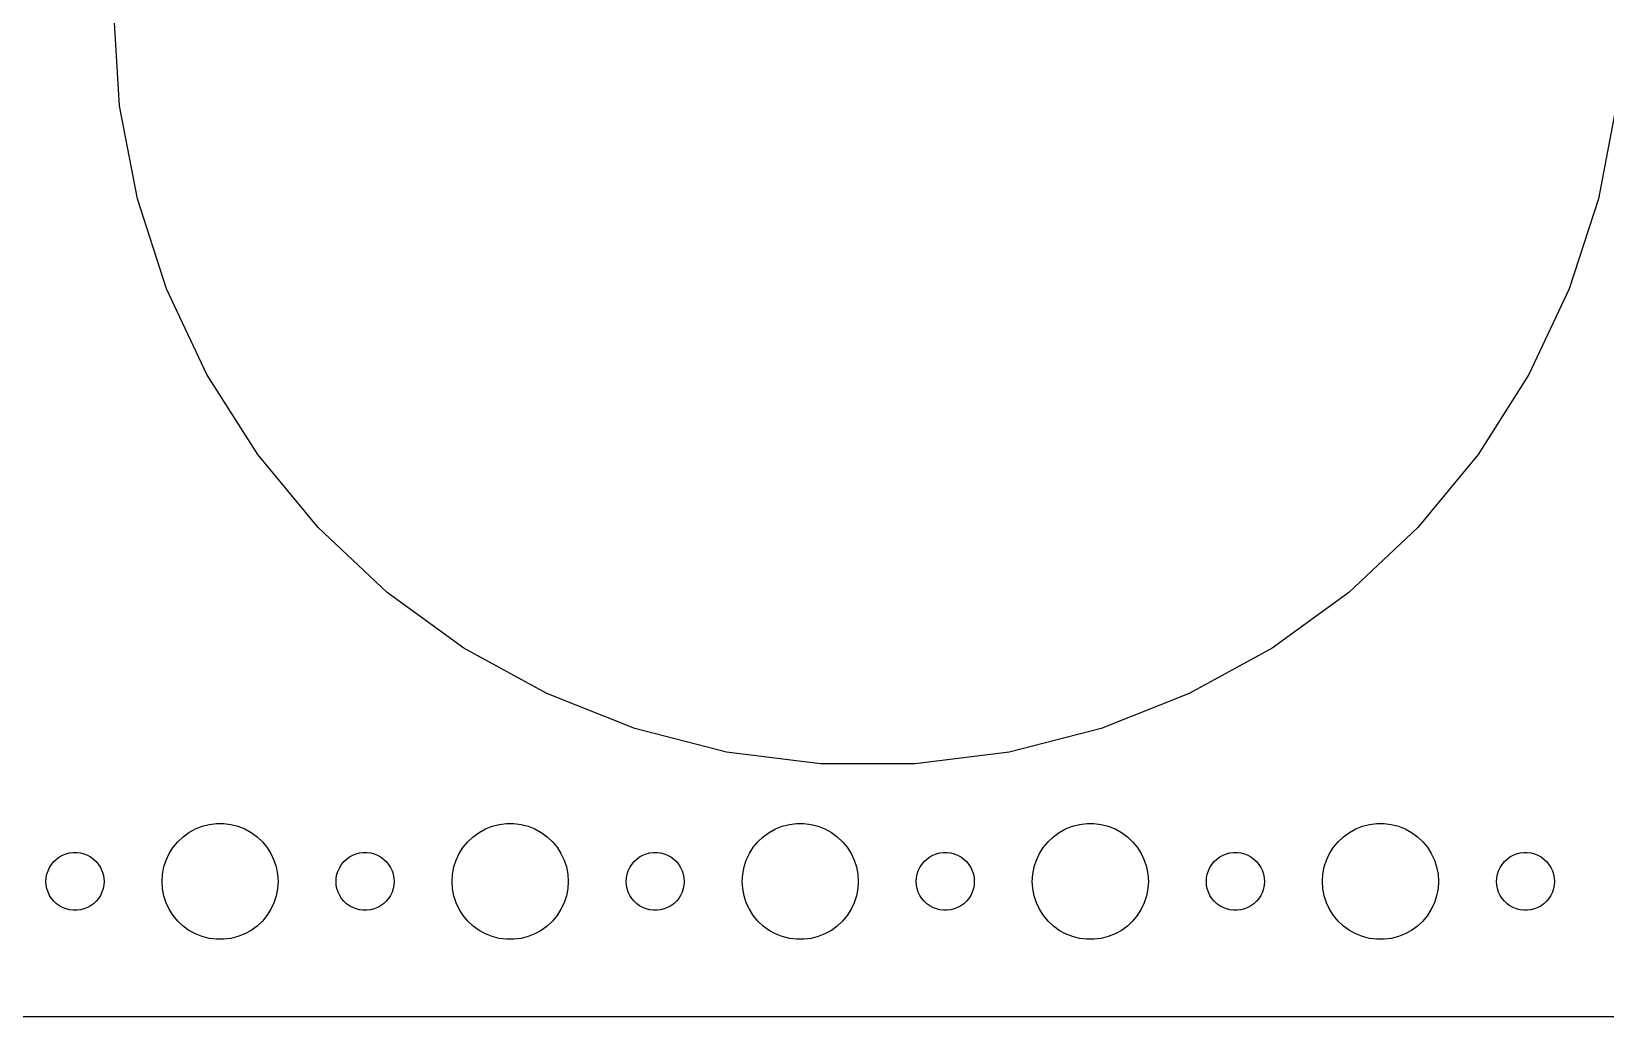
# Model space of a CAD drawing. Header units: metres. Extents: x -172 to 172, y -52 to 52.
# Drawn here: x -84.8 to -3.4, y -52 to -1 of the extents above; entities that cross this region are included whole.
import ezdxf

# ---------------------------------------------------------------- set-up
doc = ezdxf.new("R2010")
doc.units = ezdxf.units.M

msp = doc.modelspace()

# ---------------------------------------------------------------- linework, layer by layer
for p, q in [((-80.1925, -4.88799), (-80.5, 0)), ((-79.2747, -9.6989), (-80.1925, -4.88799)), ((-2.80753, -4.88799), (-3.72525, -9.6989)), ((-77.7613, -14.3569), (-79.2747, -9.6989)), ((-3.72525, -9.6989), (-5.23871, -14.3569)), ((-75.6759, -18.7884), (-77.7613, -14.3569)), ((-5.23871, -14.3569), (-7.32404, -18.7884)), ((-73.0517, -22.9236), (-75.6759, -18.7884)), ((-7.32404, -18.7884), (-9.94833, -22.9236)), ((-69.9298, -26.6973), (-73.0517, -22.9236)), ((-9.94833, -22.9236), (-13.0702, -26.6973)), ((-66.3595, -30.05), (-69.9298, -26.6973)), ((-13.0702, -26.6973), (-16.6405, -30.05)), ((-62.3972, -32.9288), (-66.3595, -30.05)), ((-16.6405, -30.05), (-20.6028, -32.9288)), ((-58.1054, -35.2883), (-62.3972, -32.9288)), ((-20.6028, -32.9288), (-24.8946, -35.2883)), ((-53.5517, -37.0912), (-58.1054, -35.2883)), ((-24.8946, -35.2883), (-29.4483, -37.0912)), ((-48.8079, -38.3092), (-53.5517, -37.0912)), ((-29.4483, -37.0912), (-34.1921, -38.3092)), ((-43.9488, -38.923), (-48.8079, -38.3092)), ((-39.0512, -38.923), (-43.9488, -38.923)), ((-34.1921, -38.3092), (-39.0512, -38.923)), ((-76.6075, -42.467), (-76.2773, -42.2855)), ((-76.2773, -42.2855), (-75.927, -42.1468)), ((-75.927, -42.1468), (-75.5621, -42.0531)), ((-75.5621, -42.0531), (-75.1884, -42.0059)), ((-75.1884, -42.0059), (-74.8116, -42.0059)), ((-74.8116, -42.0059), (-74.4379, -42.0531)), ((-74.4379, -42.0531), (-74.073, -42.1468)), ((-74.073, -42.1468), (-73.7227, -42.2855)), ((-73.7227, -42.2855), (-73.3925, -42.467)), ((-61.6075, -42.467), (-61.2773, -42.2855)), ((-61.2773, -42.2855), (-60.927, -42.1468)), ((-60.927, -42.1468), (-60.5621, -42.0531)), ((-60.5621, -42.0531), (-60.1884, -42.0059)), ((-60.1884, -42.0059), (-59.8116, -42.0059)), ((-59.8116, -42.0059), (-59.4379, -42.0531)), ((-59.4379, -42.0531), (-59.0729, -42.1468)), ((-59.0729, -42.1468), (-58.7227, -42.2855)), ((-58.7227, -42.2855), (-58.3925, -42.467)), ((-46.6075, -42.467), (-46.2773, -42.2855)), ((-46.2773, -42.2855), (-45.927, -42.1468)), ((-45.927, -42.1468), (-45.5621, -42.0531)), ((-45.5621, -42.0531), (-45.1884, -42.0059)), ((-45.1884, -42.0059), (-44.8116, -42.0059)), ((-44.8116, -42.0059), (-44.4379, -42.0531)), ((-44.4379, -42.0531), (-44.0729, -42.1468)), ((-44.0729, -42.1468), (-43.7227, -42.2855)), ((-43.7227, -42.2855), (-43.3925, -42.467)), ((-31.6075, -42.467), (-31.2773, -42.2855)), ((-31.2773, -42.2855), (-30.927, -42.1468)), ((-30.927, -42.1468), (-30.5621, -42.0531)), ((-30.5621, -42.0531), (-30.1884, -42.0059)), ((-30.1884, -42.0059), (-29.8116, -42.0059)), ((-29.8116, -42.0059), (-29.4379, -42.0531)), ((-29.4379, -42.0531), (-29.0729, -42.1468)), ((-29.0729, -42.1468), (-28.7227, -42.2855)), ((-28.7227, -42.2855), (-28.3925, -42.467)), ((-16.6075, -42.467), (-16.2773, -42.2855)), ((-16.2773, -42.2855), (-15.927, -42.1468)), ((-15.927, -42.1468), (-15.5621, -42.0531)), ((-15.5621, -42.0531), (-15.1884, -42.0059)), ((-15.1884, -42.0059), (-14.8116, -42.0059)), ((-14.8116, -42.0059), (-14.4379, -42.0531)), ((-14.4379, -42.0531), (-14.0729, -42.1468)), ((-14.0729, -42.1468), (-13.7227, -42.2855)), ((-13.7227, -42.2855), (-13.3925, -42.467)), ((-77.427, -43.2366), (-77.1869, -42.9464)), ((-77.1869, -42.9464), (-76.9123, -42.6885)), ((-76.9123, -42.6885), (-76.6075, -42.467)), ((-73.3925, -42.467), (-73.0877, -42.6885)), ((-73.0877, -42.6885), (-72.8131, -42.9464)), ((-72.8131, -42.9464), (-72.573, -43.2366)), ((-62.427, -43.2366), (-62.1869, -42.9464)), ((-62.1869, -42.9464), (-61.9123, -42.6885)), ((-61.9123, -42.6885), (-61.6075, -42.467)), ((-58.3925, -42.467), (-58.0877, -42.6885)), ((-58.0877, -42.6885), (-57.8131, -42.9464)), ((-57.8131, -42.9464), (-57.5729, -43.2366)), ((-47.427, -43.2366), (-47.1869, -42.9464)), ((-47.1869, -42.9464), (-46.9123, -42.6885)), ((-46.9123, -42.6885), (-46.6075, -42.467)), ((-43.3925, -42.467), (-43.0877, -42.6885)), ((-43.0877, -42.6885), (-42.8131, -42.9464)), ((-42.8131, -42.9464), (-42.5729, -43.2366)), ((-32.427, -43.2366), (-32.1869, -42.9464)), ((-32.1869, -42.9464), (-31.9123, -42.6885)), ((-31.9123, -42.6885), (-31.6075, -42.467)), ((-28.3925, -42.467), (-28.0877, -42.6885)), ((-28.0877, -42.6885), (-27.8131, -42.9464)), ((-27.8131, -42.9464), (-27.5729, -43.2366)), ((-17.427, -43.2366), (-17.1869, -42.9464)), ((-17.1869, -42.9464), (-16.9123, -42.6885)), ((-16.9123, -42.6885), (-16.6075, -42.467)), ((-13.3925, -42.467), (-13.0877, -42.6885)), ((-13.0877, -42.6885), (-12.8131, -42.9464)), ((-12.8131, -42.9464), (-12.5729, -43.2366)), ((-83.5934, -43.9732), (-83.4561, -43.8442)), ((-83.4561, -43.8442), (-83.3037, -43.7335)), ((-83.3037, -43.7335), (-83.1387, -43.6428)), ((-83.1387, -43.6428), (-82.9635, -43.5734)), ((-82.9635, -43.5734), (-82.7811, -43.5266)), ((-82.7811, -43.5266), (-82.5942, -43.503)), ((-82.5942, -43.503), (-82.4058, -43.503)), ((-82.4058, -43.503), (-82.2189, -43.5266)), ((-82.2189, -43.5266), (-82.0365, -43.5734)), ((-82.0365, -43.5734), (-81.8613, -43.6428)), ((-81.8613, -43.6428), (-81.6963, -43.7335)), ((-81.6963, -43.7335), (-81.5439, -43.8442)), ((-81.5439, -43.8442), (-81.4065, -43.9732)), ((-77.9057, -44.2539), (-77.7893, -43.8956)), ((-77.7893, -43.8956), (-77.6289, -43.5547)), ((-77.6289, -43.5547), (-77.427, -43.2366)), ((-72.573, -43.2366), (-72.3711, -43.5547)), ((-72.3711, -43.5547), (-72.2107, -43.8956)), ((-72.2107, -43.8956), (-72.0943, -44.2539)), ((-68.5934, -43.9732), (-68.4561, -43.8442)), ((-68.4561, -43.8442), (-68.3037, -43.7335)), ((-68.3037, -43.7335), (-68.1387, -43.6428)), ((-68.1387, -43.6428), (-67.9635, -43.5734)), ((-67.9635, -43.5734), (-67.7811, -43.5266)), ((-67.7811, -43.5266), (-67.5942, -43.503)), ((-67.5942, -43.503), (-67.4058, -43.503)), ((-67.4058, -43.503), (-67.2189, -43.5266)), ((-67.2189, -43.5266), (-67.0365, -43.5734)), ((-67.0365, -43.5734), (-66.8613, -43.6428)), ((-66.8613, -43.6428), (-66.6963, -43.7335)), ((-66.6963, -43.7335), (-66.5439, -43.8442)), ((-66.5439, -43.8442), (-66.4065, -43.9732)), ((-62.9057, -44.2539), (-62.7893, -43.8956)), ((-62.7893, -43.8956), (-62.6289, -43.5547)), ((-62.6289, -43.5547), (-62.427, -43.2366)), ((-57.5729, -43.2366), (-57.3711, -43.5547)), ((-57.3711, -43.5547), (-57.2107, -43.8956)), ((-57.2107, -43.8956), (-57.0942, -44.2539)), ((-53.5934, -43.9732), (-53.4561, -43.8442)), ((-53.4561, -43.8442), (-53.3037, -43.7335)), ((-53.3037, -43.7335), (-53.1387, -43.6428)), ((-53.1387, -43.6428), (-52.9635, -43.5734)), ((-52.9635, -43.5734), (-52.7811, -43.5266)), ((-52.7811, -43.5266), (-52.5942, -43.503)), ((-52.5942, -43.503), (-52.4058, -43.503)), ((-52.4058, -43.503), (-52.2189, -43.5266)), ((-52.2189, -43.5266), (-52.0365, -43.5734)), ((-52.0365, -43.5734), (-51.8613, -43.6428)), ((-51.8613, -43.6428), (-51.6963, -43.7335)), ((-51.6963, -43.7335), (-51.5439, -43.8442)), ((-51.5439, -43.8442), (-51.4065, -43.9732)), ((-47.9057, -44.2539), (-47.7893, -43.8956)), ((-47.7893, -43.8956), (-47.6289, -43.5547)), ((-47.6289, -43.5547), (-47.427, -43.2366)), ((-42.5729, -43.2366), (-42.3711, -43.5547)), ((-42.3711, -43.5547), (-42.2107, -43.8956)), ((-42.2107, -43.8956), (-42.0942, -44.2539)), ((-38.5934, -43.9732), (-38.4561, -43.8442)), ((-38.4561, -43.8442), (-38.3037, -43.7335)), ((-38.3037, -43.7335), (-38.1387, -43.6428)), ((-38.1387, -43.6428), (-37.9635, -43.5734)), ((-37.9635, -43.5734), (-37.7811, -43.5266)), ((-37.7811, -43.5266), (-37.5942, -43.503)), ((-37.5942, -43.503), (-37.4058, -43.503)), ((-37.4058, -43.503), (-37.2189, -43.5266)), ((-37.2189, -43.5266), (-37.0365, -43.5734)), ((-37.0365, -43.5734), (-36.8613, -43.6428)), ((-36.8613, -43.6428), (-36.6963, -43.7335)), ((-36.6963, -43.7335), (-36.5439, -43.8442)), ((-36.5439, -43.8442), (-36.4065, -43.9732)), ((-32.9057, -44.2539), (-32.7893, -43.8956)), ((-32.7893, -43.8956), (-32.6289, -43.5547)), ((-32.6289, -43.5547), (-32.427, -43.2366)), ((-27.5729, -43.2366), (-27.3711, -43.5547)), ((-27.3711, -43.5547), (-27.2107, -43.8956)), ((-27.2107, -43.8956), (-27.0942, -44.2539)), ((-23.5934, -43.9732), (-23.4561, -43.8442)), ((-23.4561, -43.8442), (-23.3037, -43.7335)), ((-23.3037, -43.7335), (-23.1387, -43.6428)), ((-23.1387, -43.6428), (-22.9635, -43.5734)), ((-22.9635, -43.5734), (-22.7811, -43.5266)), ((-22.7811, -43.5266), (-22.5942, -43.503)), ((-22.5942, -43.503), (-22.4058, -43.503)), ((-22.4058, -43.503), (-22.2189, -43.5266)), ((-22.2189, -43.5266), (-22.0365, -43.5734)), ((-22.0365, -43.5734), (-21.8613, -43.6428)), ((-21.8613, -43.6428), (-21.6963, -43.7335)), ((-21.6963, -43.7335), (-21.5439, -43.8442)), ((-21.5439, -43.8442), (-21.4065, -43.9732)), ((-17.9057, -44.2539), (-17.7893, -43.8956)), ((-17.7893, -43.8956), (-17.6289, -43.5547)), ((-17.6289, -43.5547), (-17.427, -43.2366)), ((-12.5729, -43.2366), (-12.3711, -43.5547)), ((-12.3711, -43.5547), (-12.2107, -43.8956)), ((-12.2107, -43.8956), (-12.0942, -44.2539)), ((-8.59344, -43.9732), (-8.45613, -43.8442)), ((-8.45613, -43.8442), (-8.30373, -43.7335)), ((-8.30373, -43.7335), (-8.13866, -43.6428)), ((-8.13866, -43.6428), (-7.96352, -43.5734)), ((-7.96352, -43.5734), (-7.78107, -43.5266)), ((-7.78107, -43.5266), (-7.59418, -43.503)), ((-7.59418, -43.503), (-7.40581, -43.503)), ((-7.40581, -43.503), (-7.21892, -43.5266)), ((-7.21892, -43.5266), (-7.03647, -43.5734)), ((-7.03647, -43.5734), (-6.86133, -43.6428)), ((-6.86133, -43.6428), (-6.69626, -43.7335)), ((-6.69626, -43.7335), (-6.54385, -43.8442)), ((-6.54385, -43.8442), (-6.40654, -43.9732)), ((-83.9882, -44.812), (-83.9529, -44.627)), ((-83.9529, -44.627), (-83.8947, -44.4478)), ((-83.8947, -44.4478), (-83.8145, -44.2774)), ((-83.8145, -44.2774), (-83.7135, -44.1183)), ((-83.7135, -44.1183), (-83.5934, -43.9732)), ((-81.4065, -43.9732), (-81.2865, -44.1183)), ((-81.2865, -44.1183), (-81.1855, -44.2774)), ((-81.1855, -44.2774), (-81.1053, -44.4478)), ((-81.1053, -44.4478), (-81.0471, -44.627)), ((-81.0471, -44.627), (-81.0118, -44.812)), ((-78, -45), (-77.9763, -44.624)), ((-77.9763, -44.624), (-77.9057, -44.2539)), ((-72.0943, -44.2539), (-72.0237, -44.624)), ((-72.0237, -44.624), (-72, -45)), ((-68.9882, -44.812), (-68.9529, -44.627)), ((-68.9529, -44.627), (-68.8947, -44.4478)), ((-68.8947, -44.4478), (-68.8145, -44.2774)), ((-68.8145, -44.2774), (-68.7135, -44.1183)), ((-68.7135, -44.1183), (-68.5934, -43.9732)), ((-66.4065, -43.9732), (-66.2865, -44.1183)), ((-66.2865, -44.1183), (-66.1855, -44.2774)), ((-66.1855, -44.2774), (-66.1053, -44.4478)), ((-66.1053, -44.4478), (-66.0471, -44.627)), ((-66.0471, -44.627), (-66.0118, -44.812)), ((-63, -45), (-62.9763, -44.624)), ((-62.9763, -44.624), (-62.9057, -44.2539)), ((-57.0942, -44.2539), (-57.0237, -44.624)), ((-57.0237, -44.624), (-57, -45)), ((-53.9882, -44.812), (-53.9529, -44.627)), ((-53.9529, -44.627), (-53.8947, -44.4478)), ((-53.8947, -44.4478), (-53.8145, -44.2774)), ((-53.8145, -44.2774), (-53.7135, -44.1183)), ((-53.7135, -44.1183), (-53.5934, -43.9732)), ((-51.4065, -43.9732), (-51.2865, -44.1183)), ((-51.2865, -44.1183), (-51.1855, -44.2774)), ((-51.1855, -44.2774), (-51.1053, -44.4478)), ((-51.1053, -44.4478), (-51.0471, -44.627)), ((-51.0471, -44.627), (-51.0118, -44.812)), ((-48, -45), (-47.9763, -44.624)), ((-47.9763, -44.624), (-47.9057, -44.2539)), ((-42.0942, -44.2539), (-42.0237, -44.624)), ((-42.0237, -44.624), (-42, -45)), ((-38.9882, -44.812), (-38.9529, -44.627)), ((-38.9529, -44.627), (-38.8947, -44.4478)), ((-38.8947, -44.4478), (-38.8145, -44.2774)), ((-38.8145, -44.2774), (-38.7135, -44.1183)), ((-38.7135, -44.1183), (-38.5934, -43.9732)), ((-36.4065, -43.9732), (-36.2865, -44.1183)), ((-36.2865, -44.1183), (-36.1855, -44.2774)), ((-36.1855, -44.2774), (-36.1053, -44.4478)), ((-36.1053, -44.4478), (-36.0471, -44.627)), ((-36.0471, -44.627), (-36.0118, -44.812)), ((-33, -45), (-32.9763, -44.624)), ((-32.9763, -44.624), (-32.9057, -44.2539)), ((-27.0942, -44.2539), (-27.0237, -44.624)), ((-27.0237, -44.624), (-27, -45)), ((-23.9882, -44.812), (-23.9529, -44.627)), ((-23.9529, -44.627), (-23.8947, -44.4478)), ((-23.8947, -44.4478), (-23.8145, -44.2774)), ((-23.8145, -44.2774), (-23.7135, -44.1183)), ((-23.7135, -44.1183), (-23.5934, -43.9732)), ((-21.4065, -43.9732), (-21.2865, -44.1183)), ((-21.2865, -44.1183), (-21.1855, -44.2774)), ((-21.1855, -44.2774), (-21.1053, -44.4478)), ((-21.1053, -44.4478), (-21.0471, -44.627)), ((-21.0471, -44.627), (-21.0118, -44.812)), ((-18, -45), (-17.9763, -44.624)), ((-17.9763, -44.624), (-17.9057, -44.2539)), ((-12.0942, -44.2539), (-12.0237, -44.624)), ((-12.0237, -44.624), (-12, -45)), ((-8.98816, -44.812), (-8.95287, -44.627)), ((-8.95287, -44.627), (-8.89465, -44.4478)), ((-8.89465, -44.4478), (-8.81445, -44.2774)), ((-8.81445, -44.2774), (-8.71352, -44.1183)), ((-8.71352, -44.1183), (-8.59344, -43.9732)), ((-6.40654, -43.9732), (-6.28647, -44.1183)), ((-6.28647, -44.1183), (-6.18553, -44.2774)), ((-6.18553, -44.2774), (-6.10533, -44.4478)), ((-6.10533, -44.4478), (-6.04712, -44.627)), ((-6.04712, -44.627), (-6.01183, -44.812)), ((-84, -45), (-83.9882, -44.812)), ((-83.9882, -45.188), (-84, -45)), ((-83.9529, -45.373), (-83.9882, -45.188)), ((-83.8947, -45.5522), (-83.9529, -45.373)), ((-83.8145, -45.7226), (-83.8947, -45.5522)), ((-81.1053, -45.5522), (-81.1855, -45.7226)), ((-81.0471, -45.373), (-81.1053, -45.5522)), ((-81.0118, -45.188), (-81.0471, -45.373)), ((-81.0118, -44.812), (-81, -45)), ((-81, -45), (-81.0118, -45.188)), ((-77.9763, -45.376), (-78, -45)), ((-77.9057, -45.7461), (-77.9763, -45.376)), ((-72.0237, -45.376), (-72.0943, -45.7461)), ((-72, -45), (-72.0237, -45.376)), ((-69, -45), (-68.9882, -44.812)), ((-68.9882, -45.188), (-69, -45)), ((-68.9529, -45.373), (-68.9882, -45.188)), ((-68.8947, -45.5522), (-68.9529, -45.373)), ((-68.8145, -45.7226), (-68.8947, -45.5522)), ((-66.1053, -45.5522), (-66.1855, -45.7226)), ((-66.0471, -45.373), (-66.1053, -45.5522)), ((-66.0118, -45.188), (-66.0471, -45.373)), ((-66.0118, -44.812), (-66, -45)), ((-66, -45), (-66.0118, -45.188)), ((-62.9763, -45.376), (-63, -45)), ((-62.9057, -45.7461), (-62.9763, -45.376)), ((-57.0237, -45.376), (-57.0942, -45.7461)), ((-57, -45), (-57.0237, -45.376)), ((-54, -45), (-53.9882, -44.812)), ((-53.9882, -45.188), (-54, -45)), ((-53.9529, -45.373), (-53.9882, -45.188)), ((-53.8947, -45.5522), (-53.9529, -45.373)), ((-53.8145, -45.7226), (-53.8947, -45.5522)), ((-51.1053, -45.5522), (-51.1855, -45.7226)), ((-51.0471, -45.373), (-51.1053, -45.5522)), ((-51.0118, -45.188), (-51.0471, -45.373)), ((-51.0118, -44.812), (-51, -45)), ((-51, -45), (-51.0118, -45.188)), ((-47.9763, -45.376), (-48, -45)), ((-47.9057, -45.7461), (-47.9763, -45.376)), ((-42.0237, -45.376), (-42.0942, -45.7461)), ((-42, -45), (-42.0237, -45.376)), ((-39, -45), (-38.9882, -44.812)), ((-38.9882, -45.188), (-39, -45)), ((-38.9529, -45.373), (-38.9882, -45.188)), ((-38.8947, -45.5522), (-38.9529, -45.373)), ((-38.8145, -45.7226), (-38.8947, -45.5522)), ((-36.1053, -45.5522), (-36.1855, -45.7226)), ((-36.0471, -45.373), (-36.1053, -45.5522)), ((-36.0118, -45.188), (-36.0471, -45.373)), ((-36.0118, -44.812), (-36, -45)), ((-36, -45), (-36.0118, -45.188)), ((-32.9763, -45.376), (-33, -45)), ((-32.9057, -45.7461), (-32.9763, -45.376)), ((-27.0237, -45.376), (-27.0942, -45.7461)), ((-27, -45), (-27.0237, -45.376)), ((-24, -45), (-23.9882, -44.812)), ((-23.9882, -45.188), (-24, -45)), ((-23.9529, -45.373), (-23.9882, -45.188)), ((-23.8947, -45.5522), (-23.9529, -45.373)), ((-23.8145, -45.7226), (-23.8947, -45.5522)), ((-21.1053, -45.5522), (-21.1855, -45.7226)), ((-21.0471, -45.373), (-21.1053, -45.5522)), ((-21.0118, -45.188), (-21.0471, -45.373)), ((-21.0118, -44.812), (-21, -45)), ((-21, -45), (-21.0118, -45.188)), ((-17.9763, -45.376), (-18, -45)), ((-17.9057, -45.7461), (-17.9763, -45.376)), ((-12.0237, -45.376), (-12.0942, -45.7461)), ((-12, -45), (-12.0237, -45.376)), ((-9, -45), (-8.98816, -44.812)), ((-8.98816, -45.188), (-9, -45)), ((-8.95287, -45.373), (-8.98816, -45.188)), ((-8.89465, -45.5522), (-8.95287, -45.373)), ((-8.81445, -45.7226), (-8.89465, -45.5522)), ((-6.10533, -45.5522), (-6.18553, -45.7226)), ((-6.04712, -45.373), (-6.10533, -45.5522)), ((-6.01183, -45.188), (-6.04712, -45.373)), ((-6.01183, -44.812), (-6, -45)), ((-6, -45), (-6.01183, -45.188)), ((-83.7135, -45.8817), (-83.8145, -45.7226)), ((-83.5934, -46.0268), (-83.7135, -45.8817)), ((-83.4561, -46.1558), (-83.5934, -46.0268)), ((-83.3037, -46.2665), (-83.4561, -46.1558)), ((-83.1387, -46.3572), (-83.3037, -46.2665)), ((-82.9635, -46.4266), (-83.1387, -46.3572)), ((-81.8613, -46.3572), (-82.0365, -46.4266)), ((-81.6963, -46.2665), (-81.8613, -46.3572)), ((-81.5439, -46.1558), (-81.6963, -46.2665)), ((-81.4065, -46.0268), (-81.5439, -46.1558)), ((-81.2865, -45.8817), (-81.4065, -46.0268)), ((-81.1855, -45.7226), (-81.2865, -45.8817)), ((-77.7893, -46.1044), (-77.9057, -45.7461)), ((-77.6289, -46.4453), (-77.7893, -46.1044)), ((-72.2107, -46.1044), (-72.3711, -46.4453)), ((-72.0943, -45.7461), (-72.2107, -46.1044)), ((-68.7135, -45.8817), (-68.8145, -45.7226)), ((-68.5934, -46.0268), (-68.7135, -45.8817)), ((-68.4561, -46.1558), (-68.5934, -46.0268)), ((-68.3037, -46.2665), (-68.4561, -46.1558)), ((-68.1387, -46.3572), (-68.3037, -46.2665)), ((-67.9635, -46.4266), (-68.1387, -46.3572)), ((-66.8613, -46.3572), (-67.0365, -46.4266)), ((-66.6963, -46.2665), (-66.8613, -46.3572)), ((-66.5439, -46.1558), (-66.6963, -46.2665)), ((-66.4065, -46.0268), (-66.5439, -46.1558)), ((-66.2865, -45.8817), (-66.4065, -46.0268)), ((-66.1855, -45.7226), (-66.2865, -45.8817)), ((-62.7893, -46.1044), (-62.9057, -45.7461)), ((-62.6289, -46.4453), (-62.7893, -46.1044)), ((-57.2107, -46.1044), (-57.3711, -46.4453)), ((-57.0942, -45.7461), (-57.2107, -46.1044)), ((-53.7135, -45.8817), (-53.8145, -45.7226)), ((-53.5934, -46.0268), (-53.7135, -45.8817)), ((-53.4561, -46.1558), (-53.5934, -46.0268)), ((-53.3037, -46.2665), (-53.4561, -46.1558)), ((-53.1387, -46.3572), (-53.3037, -46.2665)), ((-52.9635, -46.4266), (-53.1387, -46.3572)), ((-51.8613, -46.3572), (-52.0365, -46.4266)), ((-51.6963, -46.2665), (-51.8613, -46.3572)), ((-51.5439, -46.1558), (-51.6963, -46.2665)), ((-51.4065, -46.0268), (-51.5439, -46.1558)), ((-51.2865, -45.8817), (-51.4065, -46.0268)), ((-51.1855, -45.7226), (-51.2865, -45.8817)), ((-47.7893, -46.1044), (-47.9057, -45.7461)), ((-47.6289, -46.4453), (-47.7893, -46.1044)), ((-42.2107, -46.1044), (-42.3711, -46.4453)), ((-42.0942, -45.7461), (-42.2107, -46.1044)), ((-38.7135, -45.8817), (-38.8145, -45.7226)), ((-38.5934, -46.0268), (-38.7135, -45.8817)), ((-38.4561, -46.1558), (-38.5934, -46.0268)), ((-38.3037, -46.2665), (-38.4561, -46.1558)), ((-38.1387, -46.3572), (-38.3037, -46.2665)), ((-37.9635, -46.4266), (-38.1387, -46.3572)), ((-36.8613, -46.3572), (-37.0365, -46.4266)), ((-36.6963, -46.2665), (-36.8613, -46.3572)), ((-36.5439, -46.1558), (-36.6963, -46.2665)), ((-36.4065, -46.0268), (-36.5439, -46.1558)), ((-36.2865, -45.8817), (-36.4065, -46.0268)), ((-36.1855, -45.7226), (-36.2865, -45.8817)), ((-32.7893, -46.1044), (-32.9057, -45.7461)), ((-32.6289, -46.4453), (-32.7893, -46.1044)), ((-27.2107, -46.1044), (-27.3711, -46.4453)), ((-27.0942, -45.7461), (-27.2107, -46.1044)), ((-23.7135, -45.8817), (-23.8145, -45.7226)), ((-23.5934, -46.0268), (-23.7135, -45.8817)), ((-23.4561, -46.1558), (-23.5934, -46.0268)), ((-23.3037, -46.2665), (-23.4561, -46.1558)), ((-23.1387, -46.3572), (-23.3037, -46.2665)), ((-22.9635, -46.4266), (-23.1387, -46.3572)), ((-21.8613, -46.3572), (-22.0365, -46.4266)), ((-21.6963, -46.2665), (-21.8613, -46.3572)), ((-21.5439, -46.1558), (-21.6963, -46.2665)), ((-21.4065, -46.0268), (-21.5439, -46.1558)), ((-21.2865, -45.8817), (-21.4065, -46.0268)), ((-21.1855, -45.7226), (-21.2865, -45.8817)), ((-17.7893, -46.1044), (-17.9057, -45.7461)), ((-17.6289, -46.4453), (-17.7893, -46.1044)), ((-12.2107, -46.1044), (-12.3711, -46.4453)), ((-12.0942, -45.7461), (-12.2107, -46.1044)), ((-8.71352, -45.8817), (-8.81445, -45.7226)), ((-8.59344, -46.0268), (-8.71352, -45.8817)), ((-8.45613, -46.1558), (-8.59344, -46.0268)), ((-8.30373, -46.2665), (-8.45613, -46.1558)), ((-8.13866, -46.3572), (-8.30373, -46.2665)), ((-7.96352, -46.4266), (-8.13866, -46.3572)), ((-6.86133, -46.3572), (-7.03647, -46.4266)), ((-6.69626, -46.2665), (-6.86133, -46.3572)), ((-6.54385, -46.1558), (-6.69626, -46.2665)), ((-6.40654, -46.0268), (-6.54385, -46.1558)), ((-6.28647, -45.8817), (-6.40654, -46.0268)), ((-6.18553, -45.7226), (-6.28647, -45.8817)), ((-82.7811, -46.4734), (-82.9635, -46.4266)), ((-82.5942, -46.497), (-82.7811, -46.4734)), ((-82.4058, -46.497), (-82.5942, -46.497)), ((-82.2189, -46.4734), (-82.4058, -46.497)), ((-82.0365, -46.4266), (-82.2189, -46.4734)), ((-77.427, -46.7634), (-77.6289, -46.4453)), ((-77.1869, -47.0536), (-77.427, -46.7634)), ((-76.9123, -47.3115), (-77.1869, -47.0536)), ((-72.8131, -47.0536), (-73.0877, -47.3115)), ((-72.573, -46.7634), (-72.8131, -47.0536)), ((-72.3711, -46.4453), (-72.573, -46.7634)), ((-67.7811, -46.4734), (-67.9635, -46.4266)), ((-67.5942, -46.497), (-67.7811, -46.4734)), ((-67.4058, -46.497), (-67.5942, -46.497)), ((-67.2189, -46.4734), (-67.4058, -46.497)), ((-67.0365, -46.4266), (-67.2189, -46.4734)), ((-62.427, -46.7634), (-62.6289, -46.4453)), ((-62.1869, -47.0536), (-62.427, -46.7634)), ((-61.9123, -47.3115), (-62.1869, -47.0536)), ((-57.8131, -47.0536), (-58.0877, -47.3115)), ((-57.5729, -46.7634), (-57.8131, -47.0536)), ((-57.3711, -46.4453), (-57.5729, -46.7634)), ((-52.7811, -46.4734), (-52.9635, -46.4266)), ((-52.5942, -46.497), (-52.7811, -46.4734)), ((-52.4058, -46.497), (-52.5942, -46.497)), ((-52.2189, -46.4734), (-52.4058, -46.497)), ((-52.0365, -46.4266), (-52.2189, -46.4734)), ((-47.427, -46.7634), (-47.6289, -46.4453)), ((-47.1869, -47.0536), (-47.427, -46.7634)), ((-46.9123, -47.3115), (-47.1869, -47.0536)), ((-42.8131, -47.0536), (-43.0877, -47.3115)), ((-42.5729, -46.7634), (-42.8131, -47.0536)), ((-42.3711, -46.4453), (-42.5729, -46.7634)), ((-37.7811, -46.4734), (-37.9635, -46.4266)), ((-37.5942, -46.497), (-37.7811, -46.4734)), ((-37.4058, -46.497), (-37.5942, -46.497)), ((-37.2189, -46.4734), (-37.4058, -46.497)), ((-37.0365, -46.4266), (-37.2189, -46.4734)), ((-32.427, -46.7634), (-32.6289, -46.4453)), ((-32.1869, -47.0536), (-32.427, -46.7634)), ((-31.9123, -47.3115), (-32.1869, -47.0536)), ((-27.8131, -47.0536), (-28.0877, -47.3115)), ((-27.5729, -46.7634), (-27.8131, -47.0536)), ((-27.3711, -46.4453), (-27.5729, -46.7634)), ((-22.7811, -46.4734), (-22.9635, -46.4266)), ((-22.5942, -46.497), (-22.7811, -46.4734)), ((-22.4058, -46.497), (-22.5942, -46.497)), ((-22.2189, -46.4734), (-22.4058, -46.497)), ((-22.0365, -46.4266), (-22.2189, -46.4734)), ((-17.427, -46.7634), (-17.6289, -46.4453)), ((-17.1869, -47.0536), (-17.427, -46.7634)), ((-16.9123, -47.3115), (-17.1869, -47.0536)), ((-12.8131, -47.0536), (-13.0877, -47.3115)), ((-12.5729, -46.7634), (-12.8131, -47.0536)), ((-12.3711, -46.4453), (-12.5729, -46.7634)), ((-7.78107, -46.4734), (-7.96352, -46.4266)), ((-7.59418, -46.497), (-7.78107, -46.4734)), ((-7.40581, -46.497), (-7.59418, -46.497)), ((-7.21892, -46.4734), (-7.40581, -46.497)), ((-7.03647, -46.4266), (-7.21892, -46.4734)), ((-76.6075, -47.533), (-76.9123, -47.3115)), ((-76.2773, -47.7145), (-76.6075, -47.533)), ((-75.927, -47.8532), (-76.2773, -47.7145)), ((-75.5621, -47.9469), (-75.927, -47.8532)), ((-75.1884, -47.9941), (-75.5621, -47.9469)), ((-74.8116, -47.9941), (-75.1884, -47.9941)), ((-74.4379, -47.9469), (-74.8116, -47.9941)), ((-74.073, -47.8532), (-74.4379, -47.9469)), ((-73.7227, -47.7145), (-74.073, -47.8532)), ((-73.3925, -47.533), (-73.7227, -47.7145)), ((-73.0877, -47.3115), (-73.3925, -47.533)), ((-61.6075, -47.533), (-61.9123, -47.3115)), ((-61.2773, -47.7145), (-61.6075, -47.533)), ((-60.927, -47.8532), (-61.2773, -47.7145)), ((-60.5621, -47.9469), (-60.927, -47.8532)), ((-60.1884, -47.9941), (-60.5621, -47.9469)), ((-59.8116, -47.9941), (-60.1884, -47.9941)), ((-59.4379, -47.9469), (-59.8116, -47.9941)), ((-59.0729, -47.8532), (-59.4379, -47.9469)), ((-58.7227, -47.7145), (-59.0729, -47.8532)), ((-58.3925, -47.533), (-58.7227, -47.7145)), ((-58.0877, -47.3115), (-58.3925, -47.533)), ((-46.6075, -47.533), (-46.9123, -47.3115)), ((-46.2773, -47.7145), (-46.6075, -47.533)), ((-45.927, -47.8532), (-46.2773, -47.7145)), ((-45.5621, -47.9469), (-45.927, -47.8532)), ((-45.1884, -47.9941), (-45.5621, -47.9469)), ((-44.8116, -47.9941), (-45.1884, -47.9941)), ((-44.4379, -47.9469), (-44.8116, -47.9941)), ((-44.0729, -47.8532), (-44.4379, -47.9469)), ((-43.7227, -47.7145), (-44.0729, -47.8532)), ((-43.3925, -47.533), (-43.7227, -47.7145)), ((-43.0877, -47.3115), (-43.3925, -47.533)), ((-31.6075, -47.533), (-31.9123, -47.3115)), ((-31.2773, -47.7145), (-31.6075, -47.533)), ((-30.927, -47.8532), (-31.2773, -47.7145)), ((-30.5621, -47.9469), (-30.927, -47.8532)), ((-30.1884, -47.9941), (-30.5621, -47.9469)), ((-29.8116, -47.9941), (-30.1884, -47.9941)), ((-29.4379, -47.9469), (-29.8116, -47.9941)), ((-29.0729, -47.8532), (-29.4379, -47.9469)), ((-28.7227, -47.7145), (-29.0729, -47.8532)), ((-28.3925, -47.533), (-28.7227, -47.7145)), ((-28.0877, -47.3115), (-28.3925, -47.533)), ((-16.6075, -47.533), (-16.9123, -47.3115)), ((-16.2773, -47.7145), (-16.6075, -47.533)), ((-15.927, -47.8532), (-16.2773, -47.7145)), ((-15.5621, -47.9469), (-15.927, -47.8532)), ((-15.1884, -47.9941), (-15.5621, -47.9469)), ((-14.8116, -47.9941), (-15.1884, -47.9941)), ((-14.4379, -47.9469), (-14.8116, -47.9941)), ((-14.0729, -47.8532), (-14.4379, -47.9469)), ((-13.7227, -47.7145), (-14.0729, -47.8532)), ((-13.3925, -47.533), (-13.7227, -47.7145)), ((-13.0877, -47.3115), (-13.3925, -47.533)), ((-167.314, -51.9901), (167.314, -51.9901))]:
    msp.add_line(p, q)

doc.saveas('drawing.dxf')
